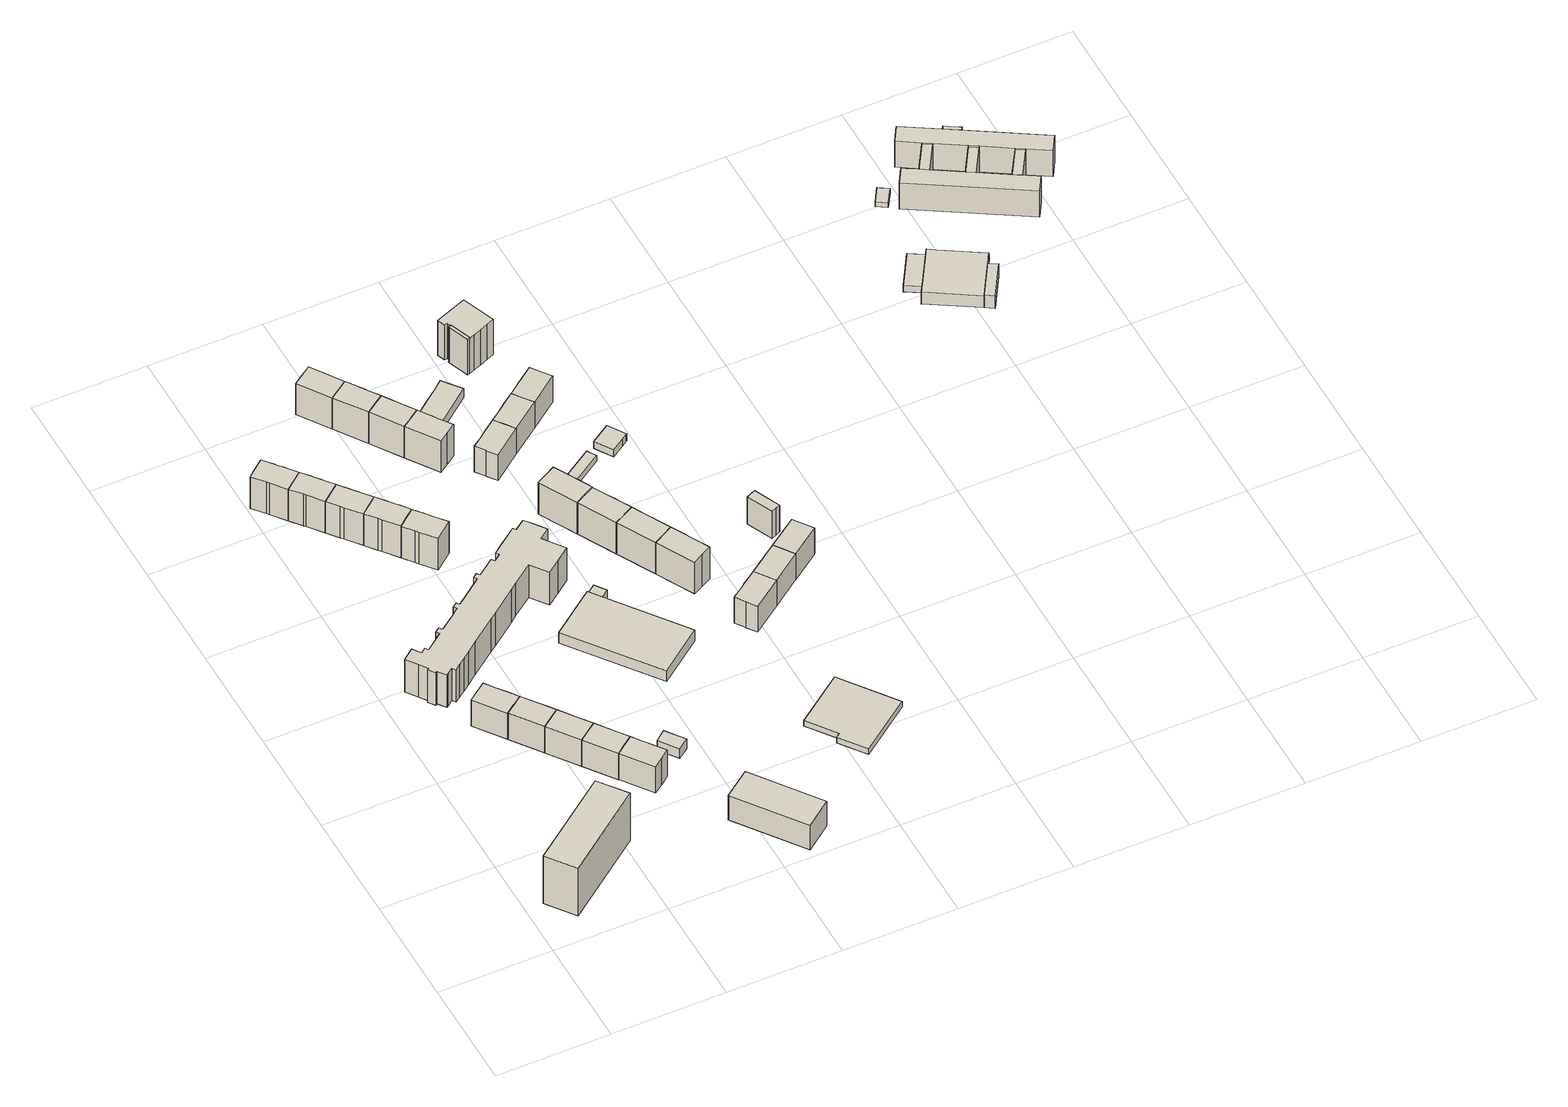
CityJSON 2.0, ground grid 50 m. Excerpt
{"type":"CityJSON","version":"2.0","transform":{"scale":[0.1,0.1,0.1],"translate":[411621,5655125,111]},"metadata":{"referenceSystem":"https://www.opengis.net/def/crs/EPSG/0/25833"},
"CityObjects":{
"building1":{"type":"Building","attributes":{"Dachtyp_tdc":"tdcGableRoof","Gemeindeschluessel":14612000,"Dachneigung":10.45,"QualitaetDacherkennung":23,"Geometrietyp2DReferenz":"3000","measuredHeight":27.33,"function":"31001_9998","roofType":"3100"},"geometry":[{"type":"Solid","lod":"1","boundaries":[[[[0,1,2,3]],[[4,5,6,7]],[[3,5,4,0]],[[2,6,5,3]],[[1,7,6,2]],[[0,4,7,1]]]]}]},
"building2":{"type":"Building","attributes":{"Dachtyp_tdc":"tdcFreeFormRoof","Gemeindeschluessel":14612000,"Dachneigung":35.16,"QualitaetDacherkennung":1,"Geometrietyp2DReferenz":"3000","measuredHeight":11.22,"function":"31001_9998","roofType":"5000"},"geometry":[{"type":"Solid","lod":"1","boundaries":[[[[8,9,10,11,12,13,14,15]],[[16,17,18,19,20,21,22,23]],[[15,17,16,8]],[[14,18,17,15]],[[13,19,18,14]],[[12,20,19,13]],[[11,21,20,12]],[[10,22,21,11]],[[9,23,22,10]],[[8,16,23,9]]]]}]},
"building3":{"type":"Building","attributes":{"Dachtyp_tdc":"tdcGableRoof","Gemeindeschluessel":14612000,"Dachneigung":35.95,"QualitaetDacherkennung":86,"Geometrietyp2DReferenz":"3000","measuredHeight":16.46,"function":"31001_9998","roofType":"3100"},"geometry":[{"type":"Solid","lod":"1","boundaries":[[[[24,25,26,27,28,29,30,31,32,33,34]],[[35,36,37,38,39,40,41,42,43,44,45]],[[33,36,35,34]],[[32,37,36,33]],[[31,38,37,32]],[[30,39,38,31]],[[29,40,39,30]],[[28,41,40,29]],[[27,42,41,28]],[[26,43,42,27]],[[25,44,43,26]],[[24,45,44,25]],[[34,35,45,24]]]]}]},
"building4":{"type":"Building","attributes":{"Dachtyp_tdc":"tdcGableRoof","Gemeindeschluessel":14612000,"Dachneigung":36.15,"QualitaetDacherkennung":89,"Geometrietyp2DReferenz":"3000","measuredHeight":16.51,"function":"31001_9998","roofType":"3100"},"geometry":[{"type":"Solid","lod":"1","boundaries":[[[[46,47,48,49,50,51,52,53,54,55,56,57]],[[58,59,60,61,62,63,64,65,44,43,42,41]],[[57,59,58,46]],[[56,60,59,57]],[[55,61,60,56]],[[54,62,61,55]],[[53,63,62,54]],[[52,64,63,53]],[[51,65,64,52]],[[50,44,65,51]],[[49,43,44,50]],[[48,42,43,49]],[[47,41,42,48]],[[46,58,41,47]]]]}]},
"building5":{"type":"Building","attributes":{"Dachtyp_tdc":"tdcFreeFormRoof","Gemeindeschluessel":14612000,"Dachneigung":36.38,"QualitaetDacherkennung":89,"Geometrietyp2DReferenz":"3000","measuredHeight":16.6,"function":"31001_9998","roofType":"5000"},"geometry":[{"type":"Solid","lod":"1","boundaries":[[[[51,66,67,68,69,70,71,54,53]],[[72,73,74,75,76,77,78,79,80]],[[53,73,72,51]],[[54,74,73,53]],[[71,75,74,54]],[[70,76,75,71]],[[69,77,76,70]],[[68,78,77,69]],[[67,79,78,68]],[[66,80,79,67]],[[51,72,80,66]]]]}]},
"building6":{"type":"Building","attributes":{"Dachtyp_tdc":"tdcFreeFormRoof","Gemeindeschluessel":14612000,"Dachneigung":36.26,"QualitaetDacherkennung":83,"Geometrietyp2DReferenz":"3000","measuredHeight":16.62,"function":"31001_9998","roofType":"5000"},"geometry":[{"type":"Solid","lod":"1","boundaries":[[[[66,81,82,83,84,85,86,87,68,67]],[[80,79,78,88,89,90,91,92,93,94]],[[67,79,80,66]],[[68,78,79,67]],[[87,88,78,68]],[[86,89,88,87]],[[85,90,89,86]],[[84,91,90,85]],[[83,92,91,84]],[[82,93,92,83]],[[81,94,93,82]],[[66,80,94,81]]]]}]},
"building7":{"type":"Building","attributes":{"Dachtyp_tdc":"tdcFreeFormRoof","Gemeindeschluessel":14612000,"Dachneigung":36.18,"QualitaetDacherkennung":69,"Geometrietyp2DReferenz":"3000","measuredHeight":19.44,"function":"31001_9998","roofType":"5000"},"geometry":[{"type":"Solid","lod":"1","boundaries":[[[[95,96,97,98,99,100,101,102,103,104,105,106]],[[107,108,109,110,111,112,113,114,115,116,117,118]],[[106,108,107,95]],[[105,109,108,106]],[[104,110,109,105]],[[103,111,110,104]],[[102,112,111,103]],[[101,113,112,102]],[[100,114,113,101]],[[99,115,114,100]],[[98,116,115,99]],[[97,117,116,98]],[[96,118,117,97]],[[95,107,118,96]]]]}]},
"building8":{"type":"Building","attributes":{"Dachtyp_tdc":"tdcGableRoof","Gemeindeschluessel":14612000,"Dachneigung":36.6,"QualitaetDacherkennung":76,"Geometrietyp2DReferenz":"3000","measuredHeight":16.56,"function":"31001_9998","roofType":"3100"},"geometry":[{"type":"Solid","lod":"1","boundaries":[[[[81,119,120,121,122,123,124,125,83,82]],[[126,127,128,129,130,131,132,133,134,135]],[[82,127,126,81]],[[83,128,127,82]],[[125,129,128,83]],[[124,130,129,125]],[[123,131,130,124]],[[122,132,131,123]],[[121,133,132,122]],[[120,134,133,121]],[[119,135,134,120]],[[81,126,135,119]]]]}]},
"building9":{"type":"Building","attributes":{"Dachtyp_tdc":"tdcFreeFormRoof","Gemeindeschluessel":14612000,"Dachneigung":36,"QualitaetDacherkennung":73,"Geometrietyp2DReferenz":"3000","measuredHeight":19.43,"function":"31001_9998","roofType":"5000"},"geometry":[{"type":"Solid","lod":"1","boundaries":[[[[97,96,136,137,138,139,140,141,142,143,144,98]],[[117,116,145,146,147,148,149,150,151,152,153,118]],[[98,116,117,97]],[[144,145,116,98]],[[143,146,145,144]],[[142,147,146,143]],[[141,148,147,142]],[[140,149,148,141]],[[139,150,149,140]],[[138,151,150,139]],[[137,152,151,138]],[[136,153,152,137]],[[96,118,153,136]],[[97,117,118,96]]]]}]},
"building10":{"type":"Building","attributes":{"Dachtyp_tdc":"tdcGableRoof","Gemeindeschluessel":14612000,"Dachneigung":36.25,"QualitaetDacherkennung":72,"Geometrietyp2DReferenz":"3000","measuredHeight":19.43,"function":"31001_9998","roofType":"3100"},"geometry":[{"type":"Solid","lod":"1","boundaries":[[[[154,155,156,157,158,159,160,161,162,163,164,165,166]],[[167,168,169,170,171,172,173,174,175,176,151,150,149]],[[166,168,167,154]],[[165,169,168,166]],[[164,170,169,165]],[[163,171,170,164]],[[162,172,171,163]],[[161,173,172,162]],[[160,174,173,161]],[[159,175,174,160]],[[158,176,175,159]],[[157,151,176,158]],[[156,150,151,157]],[[155,149,150,156]],[[154,167,149,155]]]]}]},
"building11":{"type":"Building","attributes":{"Dachtyp_tdc":"tdcFreeFormRoof","Gemeindeschluessel":14612000,"Dachneigung":41.66,"QualitaetDacherkennung":13,"Geometrietyp2DReferenz":"3000","measuredHeight":21.39,"function":"31001_9998","roofType":"5000"},"geometry":[{"type":"Solid","lod":"1","boundaries":[[[[177,178,179,180,181,182,183,184,185,186,187,188,189,190,191,192,193,194,195,196,197,198,199,200,201,202,203,204,205,206,207,208,209,210,211,212,213,214,215,216,217,218,219,220,221,222,223,224,225,226,227,228,229,230]],[[231,232,233,234,235,236,237,238,239,240,241,242,243,244,245,246,247,248,249,250,251,252,253,254,255,256,257,258,259,260,261,262,263,264,265,266,267,268,269,270,271,272,273,274,275,276,277,278,279,280,281,282,283,284]],[[230,232,231,177]],[[229,233,232,230]],[[228,234,233,229]],[[227,235,234,228]],[[226,236,235,227]],[[225,237,236,226]],[[224,238,237,225]],[[223,239,238,224]],[[222,240,239,223]],[[221,241,240,222]],[[220,242,241,221]],[[219,243,242,220]],[[218,244,243,219]],[[217,245,244,218]],[[216,246,245,217]],[[215,247,246,216]],[[214,248,247,215]],[[213,249,248,214]],[[212,250,249,213]],[[211,251,250,212]],[[210,252,251,211]],[[209,253,252,210]],[[208,254,253,209]],[[207,255,254,208]],[[206,256,255,207]],[[205,257,256,206]],[[204,258,257,205]],[[203,259,258,204]],[[202,260,259,203]],[[201,261,260,202]],[[200,262,261,201]],[[199,263,262,200]],[[198,264,263,199]],[[197,265,264,198]],[[196,266,265,197]],[[195,267,266,196]],[[194,268,267,195]],[[193,269,268,194]],[[192,270,269,193]],[[191,271,270,192]],[[190,272,271,191]],[[189,273,272,190]],[[188,274,273,189]],[[187,275,274,188]],[[186,276,275,187]],[[185,277,276,186]],[[184,278,277,185]],[[183,279,278,184]],[[182,280,279,183]],[[181,281,280,182]],[[180,282,281,181]],[[179,283,282,180]],[[178,284,283,179]],[[177,231,284,178]]]]}]},
"building12":{"type":"Building","attributes":{"Dachtyp_tdc":"tdcFreeFormRoof","Gemeindeschluessel":14612000,"Dachneigung":36.31,"QualitaetDacherkennung":72,"Geometrietyp2DReferenz":"3000","measuredHeight":19.46,"function":"31001_9998","roofType":"5000"},"geometry":[{"type":"Solid","lod":"1","boundaries":[[[[285,286,287,288,289,290,291,292,293,294,295,296]],[[297,298,299,300,301,302,303,304,305,306,307,308]],[[296,298,297,285]],[[295,299,298,296]],[[294,300,299,295]],[[293,301,300,294]],[[292,302,301,293]],[[291,303,302,292]],[[290,304,303,291]],[[289,305,304,290]],[[288,306,305,289]],[[287,307,306,288]],[[286,308,307,287]],[[285,297,308,286]]]]}]},
"building13":{"type":"Building","attributes":{"Dachtyp_tdc":"tdcFreeFormRoof","Gemeindeschluessel":14612000,"Dachneigung":44.97,"QualitaetDacherkennung":72,"Geometrietyp2DReferenz":"3000","measuredHeight":6.82,"function":"31001_9998","roofType":"5000"},"geometry":[{"type":"Solid","lod":"1","boundaries":[[[[309,310,311,312,313]],[[314,315,316,317,318]],[[313,315,314,309]],[[312,316,315,313]],[[311,317,316,312]],[[310,318,317,311]],[[309,314,318,310]]]]}]},
"building14":{"type":"Building","attributes":{"Dachtyp_tdc":"tdcFreeFormRoof","Gemeindeschluessel":14612000,"Dachneigung":36.01,"QualitaetDacherkennung":71,"Geometrietyp2DReferenz":"3000","measuredHeight":19.47,"function":"31001_9998","roofType":"5000"},"geometry":[{"type":"Solid","lod":"1","boundaries":[[[[319,320,321,322,323,324,325,326,327,328,329]],[[306,305,304,330,331,332,333,334,335,336,337]],[[329,305,306,319]],[[328,304,305,329]],[[327,330,304,328]],[[326,331,330,327]],[[325,332,331,326]],[[324,333,332,325]],[[323,334,333,324]],[[322,335,334,323]],[[321,336,335,322]],[[320,337,336,321]],[[319,306,337,320]]]]}]},
"building15":{"type":"Building","attributes":{"name":"10. Grundschule Dresden","Dachtyp_tdc":"tdcPolyFlatRoof","Gemeindeschluessel":14612000,"Dachneigung":0,"QualitaetDacherkennung":67,"Geometrietyp2DReferenz":"3000","measuredHeight":13.72,"function":"31001_3021","roofType":"1000"},"geometry":[{"type":"Solid","lod":"1","boundaries":[[[[338,339,340,341]],[[342,343,344,345]],[[341,343,342,338]],[[340,344,343,341]],[[339,345,344,340]],[[338,342,345,339]]]]}]},
"building16":{"type":"Building","attributes":{"Dachtyp_tdc":"tdcGableRoof","Gemeindeschluessel":14612000,"Dachneigung":36.92,"QualitaetDacherkennung":70,"Geometrietyp2DReferenz":"3000","measuredHeight":19.46,"function":"31001_9998","roofType":"3100"},"geometry":[{"type":"Solid","lod":"1","boundaries":[[[[346,347,348,349,350,351,352,353,354,355,356,357]],[[358,359,360,361,362,363,364,365,366,367,368,369]],[[357,359,358,346]],[[356,360,359,357]],[[355,361,360,356]],[[354,362,361,355]],[[353,363,362,354]],[[352,364,363,353]],[[351,365,364,352]],[[350,366,365,351]],[[349,367,366,350]],[[348,368,367,349]],[[347,369,368,348]],[[346,358,369,347]]]]}]},
"building17":{"type":"Building","attributes":{"Gemeindeschluessel":14612000,"Geometrietyp2DReferenz":"3000","function":"31001_2000","roofType":"9999"},"children":["building17-1","building17-2"]},
"building17-1":{"type":"BuildingPart","attributes":{"Dachtyp_tdc":"tdcPolyFlatRoof","Dachneigung":0,"QualitaetDacherkennung":90,"Geometrietyp2DReferenz":"3000","measuredHeight":6.05,"roofType":"1000"},"parents":["building17"],"geometry":[{"type":"Solid","lod":"1","boundaries":[[[[370,371,372,373,374]],[[375,376,377,378,379]],[[374,376,375,370]],[[373,377,376,374]],[[372,378,377,373]],[[371,379,378,372]],[[370,375,379,371]]]]}]},
"building17-2":{"type":"BuildingPart","attributes":{"Dachtyp_tdc":"tdcPolyFlatRoof","Dachneigung":0,"QualitaetDacherkennung":63,"Geometrietyp2DReferenz":"3000","measuredHeight":4.44,"roofType":"1000"},"parents":["building17"],"geometry":[{"type":"Solid","lod":"1","boundaries":[[[[380,381,382,383]],[[378,384,385,379]],[[383,384,378,380]],[[382,385,384,383]],[[381,379,385,382]],[[380,378,379,381]]]]}]},
"building18":{"type":"Building","attributes":{"Dachtyp_tdc":"tdcGableRoof","Gemeindeschluessel":14612000,"Dachneigung":36.73,"QualitaetDacherkennung":75,"Geometrietyp2DReferenz":"3000","measuredHeight":19.44,"function":"31001_9998","roofType":"3100"},"geometry":[{"type":"Solid","lod":"1","boundaries":[[[[386,387,350,349,348,347,388,389,390,391,392,393]],[[394,395,396,397,398,399,400,369,368,367,366,401]],[[393,395,394,386]],[[392,396,395,393]],[[391,397,396,392]],[[390,398,397,391]],[[389,399,398,390]],[[388,400,399,389]],[[347,369,400,388]],[[348,368,369,347]],[[349,367,368,348]],[[350,366,367,349]],[[387,401,366,350]],[[386,394,401,387]]]]}]},
"building19":{"type":"Building","attributes":{"Dachtyp_tdc":"tdcGableRoof","Gemeindeschluessel":14612000,"Dachneigung":36.7,"QualitaetDacherkennung":75,"Geometrietyp2DReferenz":"3000","measuredHeight":19.42,"function":"31001_9998","roofType":"3100"},"geometry":[{"type":"Solid","lod":"1","boundaries":[[[[388,402,403,404,405,406,407,408,409,391,390,389]],[[400,399,398,397,410,411,412,413,414,415,416,417]],[[389,399,400,388]],[[390,398,399,389]],[[391,397,398,390]],[[409,410,397,391]],[[408,411,410,409]],[[407,412,411,408]],[[406,413,412,407]],[[405,414,413,406]],[[404,415,414,405]],[[403,416,415,404]],[[402,417,416,403]],[[388,400,417,402]]]]}]},
"building20":{"type":"Building","attributes":{"Dachtyp_tdc":"tdcFreeFormRoof","Gemeindeschluessel":14612000,"Dachneigung":36.88,"QualitaetDacherkennung":72,"Geometrietyp2DReferenz":"3000","measuredHeight":19.43,"function":"31001_9998","roofType":"5000"},"geometry":[{"type":"Solid","lod":"1","boundaries":[[[[402,418,419,420,421,422,423,424,405,403]],[[417,416,414,425,426,427,428,429,430,431]],[[403,416,417,402]],[[405,414,416,403]],[[424,425,414,405]],[[423,426,425,424]],[[422,427,426,423]],[[421,428,427,422]],[[420,429,428,421]],[[419,430,429,420]],[[418,431,430,419]],[[402,417,431,418]]]]}]},
"building21":{"type":"Building","attributes":{"Gemeindeschluessel":14612000,"Dachtyp_tdc":"tdcGableRoof","Dachneigung":37.04,"QualitaetDacherkennung":69,"Geometrietyp2DReferenz":"3000","measuredHeight":19.61,"function":"31001_9998","roofType":"3100"},"geometry":[{"type":"Solid","lod":"1","boundaries":[[[[432,433,434,435,436,437,438,439,440,441,442]],[[443,444,445,446,447,448,449,450,451,452,453]],[[442,444,443,432]],[[441,445,444,442]],[[440,446,445,441]],[[439,447,446,440]],[[438,448,447,439]],[[437,449,448,438]],[[436,450,449,437]],[[435,451,450,436]],[[434,452,451,435]],[[433,453,452,434]],[[432,443,453,433]]]]}]},
"building22":{"type":"Building","attributes":{"Dachtyp_tdc":"tdcGableRoof","Gemeindeschluessel":14612000,"Dachneigung":37.19,"QualitaetDacherkennung":78,"Geometrietyp2DReferenz":"3000","measuredHeight":16.25,"function":"31001_9998","roofType":"3100"},"geometry":[{"type":"Solid","lod":"1","boundaries":[[[[454,455,456,457,458,459,460,461,462,463]],[[464,465,466,467,468,469,470,471,472,473]],[[463,465,464,454]],[[462,466,465,463]],[[461,467,466,462]],[[460,468,467,461]],[[459,469,468,460]],[[458,470,469,459]],[[457,471,470,458]],[[456,472,471,457]],[[455,473,472,456]],[[454,464,473,455]]]]}]},
"building23":{"type":"Building","attributes":{"Dachtyp_tdc":"tdcFreeFormRoof","Gemeindeschluessel":14612000,"Dachneigung":36.67,"QualitaetDacherkennung":87,"Geometrietyp2DReferenz":"3000","measuredHeight":19.54,"function":"31001_9998","roofType":"5000"},"geometry":[{"type":"Solid","lod":"1","boundaries":[[[[474,475,476,477,478,479,480,481,482,483]],[[484,485,486,487,488,489,490,491,492,493]],[[483,485,484,474]],[[482,486,485,483]],[[481,487,486,482]],[[480,488,487,481]],[[479,489,488,480]],[[478,490,489,479]],[[477,491,490,478]],[[476,492,491,477]],[[475,493,492,476]],[[474,484,493,475]]]]}]},
"building24":{"type":"Building","attributes":{"Dachtyp_tdc":"tdcFreeFormRoof","Gemeindeschluessel":14612000,"Dachneigung":29.65,"QualitaetDacherkennung":80,"Geometrietyp2DReferenz":"3000","measuredHeight":6.36,"function":"31001_9998","roofType":"5000"},"geometry":[{"type":"Solid","lod":"1","boundaries":[[[[494,495,496,497,498,499,500]],[[501,502,503,504,505,506,507]],[[500,502,501,494]],[[499,503,502,500]],[[498,504,503,499]],[[497,505,504,498]],[[496,506,505,497]],[[495,507,506,496]],[[494,501,507,495]]]]}]},
"building25":{"type":"Building","attributes":{"Dachtyp_tdc":"tdcPolyFlatRoof","Gemeindeschluessel":14612000,"Dachneigung":0,"QualitaetDacherkennung":0,"Geometrietyp2DReferenz":"3000","BezugspunktDach":"2000","measuredHeight":3,"function":"31001_3211"},"geometry":[{"type":"Solid","lod":"1","boundaries":[[[[508,509,510,511,512,513]],[[514,515,516,517,518,519]],[[513,515,514,508]],[[512,516,515,513]],[[511,517,516,512]],[[510,518,517,511]],[[509,519,518,510]],[[508,514,519,509]]]]}]},
"building26":{"type":"Building","attributes":{"Dachtyp_tdc":"tdcGableRoof","Gemeindeschluessel":14612000,"Dachneigung":36.66,"QualitaetDacherkennung":89,"Geometrietyp2DReferenz":"3000","measuredHeight":19.53,"function":"31001_9998","roofType":"3100"},"geometry":[{"type":"Solid","lod":"1","boundaries":[[[[520,521,477,522,476,475,523,524,525,526,527]],[[528,529,530,531,532,533,493,492,534,491,535]],[[527,529,528,520]],[[526,530,529,527]],[[525,531,530,526]],[[524,532,531,525]],[[523,533,532,524]],[[475,493,533,523]],[[476,492,493,475]],[[522,534,492,476]],[[477,491,534,522]],[[521,535,491,477]],[[520,528,535,521]]]]}]},
"building27":{"type":"Building","attributes":{"Dachtyp_tdc":"tdcFreeFormRoof","Gemeindeschluessel":14612000,"Dachneigung":36.72,"QualitaetDacherkennung":91,"Geometrietyp2DReferenz":"3000","measuredHeight":19.55,"function":"31001_9998","roofType":"5000"},"geometry":[{"type":"Solid","lod":"1","boundaries":[[[[525,524,523,536,537,538,539,540,541,542]],[[543,544,545,546,547,548,549,550,551,552]],[[542,544,543,525]],[[541,545,544,542]],[[540,546,545,541]],[[539,547,546,540]],[[538,548,547,539]],[[537,549,548,538]],[[536,550,549,537]],[[523,551,550,536]],[[524,552,551,523]],[[525,543,552,524]]]]}]},
"building28":{"type":"Building","attributes":{"Dachtyp_tdc":"tdcGableRoof","Gemeindeschluessel":14612000,"Dachneigung":37.03,"QualitaetDacherkennung":80,"Geometrietyp2DReferenz":"3000","measuredHeight":16.24,"function":"31001_9998","roofType":"3100"},"geometry":[{"type":"Solid","lod":"1","boundaries":[[[[553,554,555,556,557,558,559,560,561]],[[473,472,471,562,563,564,565,566,567]],[[561,472,473,553]],[[560,471,472,561]],[[559,562,471,560]],[[558,563,562,559]],[[557,564,563,558]],[[556,565,564,557]],[[555,566,565,556]],[[554,567,566,555]],[[553,473,567,554]]]]}]},
"building29":{"type":"Building","attributes":{"Dachtyp_tdc":"tdcGableRoof","Gemeindeschluessel":14612000,"Dachneigung":36.03,"QualitaetDacherkennung":88,"Geometrietyp2DReferenz":"3000","measuredHeight":16.29,"function":"31001_9998","roofType":"3100"},"geometry":[{"type":"Solid","lod":"1","boundaries":[[[[568,569,570,571,572,573,574,575,576,577,578]],[[579,580,581,582,583,584,585,586,587,588,589]],[[578,580,579,568]],[[577,581,580,578]],[[576,582,581,577]],[[575,583,582,576]],[[574,584,583,575]],[[573,585,584,574]],[[572,586,585,573]],[[571,587,586,572]],[[570,588,587,571]],[[569,589,588,570]],[[568,579,589,569]]]]}]},
"building30":{"type":"Building","attributes":{"Dachtyp_tdc":"tdcFreeFormRoof","Gemeindeschluessel":14612000,"Dachneigung":29.69,"QualitaetDacherkennung":84,"Geometrietyp2DReferenz":"3000","measuredHeight":3.71,"function":"31001_2463","roofType":"5000"},"geometry":[{"type":"Solid","lod":"1","boundaries":[[[[590,591,592,593,594,595]],[[596,597,598,599,600,601]],[[595,597,596,590]],[[594,598,597,595]],[[593,599,598,594]],[[592,600,599,593]],[[591,601,600,592]],[[590,596,601,591]]]]}]},
"building31":{"type":"Building","attributes":{"Dachtyp_tdc":"tdcFreeFormRoof","Gemeindeschluessel":14612000,"Dachneigung":36.34,"QualitaetDacherkennung":75,"Geometrietyp2DReferenz":"3000","measuredHeight":16.19,"function":"31001_9998","roofType":"5000"},"geometry":[{"type":"Solid","lod":"1","boundaries":[[[[602,603,604,605,606,607,608,609,610]],[[565,611,612,613,614,615,616,567,566]],[[610,611,565,602]],[[609,612,611,610]],[[608,613,612,609]],[[607,614,613,608]],[[606,615,614,607]],[[605,616,615,606]],[[604,567,616,605]],[[603,566,567,604]],[[602,565,566,603]]]]}]},
"building32":{"type":"Building","attributes":{"Gemeindeschluessel":14612000,"Geometrietyp2DReferenz":"3000","function":"31001_9998","roofType":"9999"},"children":["building32-1","building32-2"]},
"building32-1":{"type":"BuildingPart","attributes":{"Dachtyp_tdc":"tdcPolyFlatRoof","Dachneigung":0,"QualitaetDacherkennung":56,"Geometrietyp2DReferenz":"3000","measuredHeight":19.46,"roofType":"1000"},"parents":["building32"],"geometry":[{"type":"Solid","lod":"1","boundaries":[[[[617,618,619,620,621,622,623,624,625,626,627,628]],[[629,630,631,632,633,634,635,636,637,638,639,640]],[[628,630,629,617]],[[627,631,630,628]],[[626,632,631,627]],[[625,633,632,626]],[[624,634,633,625]],[[623,635,634,624]],[[622,636,635,623]],[[621,637,636,622]],[[620,638,637,621]],[[619,639,638,620]],[[618,640,639,619]],[[617,629,640,618]]]]}]},
"building32-2":{"type":"BuildingPart","attributes":{"Dachtyp_tdc":"tdcPolyFlatRoof","Dachneigung":6.85,"QualitaetDacherkennung":40,"Geometrietyp2DReferenz":"3000","measuredHeight":19.94,"roofType":"2100"},"parents":["building32"],"geometry":[{"type":"Solid","lod":"1","boundaries":[[[[641,642,643,644]],[[645,635,634,646]],[[644,635,645,641]],[[643,634,635,644]],[[642,646,634,643]],[[641,645,646,642]]]]}]},
"building33":{"type":"Building","attributes":{"Dachtyp_tdc":"tdcFreeFormRoof","Gemeindeschluessel":14612000,"Dachneigung":36.33,"QualitaetDacherkennung":89,"Geometrietyp2DReferenz":"3000","measuredHeight":16.21,"function":"31001_9998","roofType":"5000"},"geometry":[{"type":"Solid","lod":"1","boundaries":[[[[647,648,649,650,651,652,653,571,570,569]],[[654,655,656,657,658,659,660,661,662,663]],[[569,655,654,647]],[[570,656,655,569]],[[571,657,656,570]],[[653,658,657,571]],[[652,659,658,653]],[[651,660,659,652]],[[650,661,660,651]],[[649,662,661,650]],[[648,663,662,649]],[[647,654,663,648]]]]}]},
"building34":{"type":"Building","attributes":{"Dachtyp_tdc":"tdcPolyFlatRoof","Gemeindeschluessel":14612000,"Dachneigung":0,"QualitaetDacherkennung":83,"Geometrietyp2DReferenz":"3000","measuredHeight":3.76,"function":"31001_9998","roofType":"1000"},"geometry":[{"type":"Solid","lod":"1","boundaries":[[[[664,665,666,667,668,669]],[[670,671,672,673,674,675]],[[669,671,670,664]],[[668,672,671,669]],[[667,673,672,668]],[[666,674,673,667]],[[665,675,674,666]],[[664,670,675,665]]]]}]},
"building35":{"type":"Building","attributes":{"Dachtyp_tdc":"tdcFreeFormRoof","Gemeindeschluessel":14612000,"Dachneigung":36.41,"QualitaetDacherkennung":88,"Geometrietyp2DReferenz":"3000","measuredHeight":16.29,"function":"31001_9998","roofType":"5000"},"geometry":[{"type":"Solid","lod":"1","boundaries":[[[[676,677,678,679,680,681,682,683,684,685]],[[686,687,688,689,690,691,692,693,694,695]],[[685,687,686,676]],[[684,688,687,685]],[[683,689,688,684]],[[682,690,689,683]],[[681,691,690,682]],[[680,692,691,681]],[[679,693,692,680]],[[678,694,693,679]],[[677,695,694,678]],[[676,686,695,677]]]]}]},
"building36":{"type":"Building","attributes":{"Dachtyp_tdc":"tdcFreeFormRoof","Gemeindeschluessel":14612000,"Dachneigung":64.52,"QualitaetDacherkennung":3,"Geometrietyp2DReferenz":"3000","measuredHeight":17.28,"function":"31001_9998","roofType":"5000"},"geometry":[{"type":"Solid","lod":"1","boundaries":[[[[696,697,698,699,700,701]],[[702,703,704,705,706,707]],[[701,703,702,696]],[[700,704,703,701]],[[699,705,704,700]],[[698,706,705,699]],[[697,707,706,698]],[[696,702,707,697]]]]}]},
"building37":{"type":"Building","attributes":{"Gemeindeschluessel":14612000,"Geometrietyp2DReferenz":"3000","function":"31001_3211","roofType":"9999"},"children":["building37-1","building37-2","building37-3","building37-4"]},
"building37-1":{"type":"BuildingPart","attributes":{"Dachtyp_tdc":"tdcGableRoof","Dachneigung":10.31,"QualitaetDacherkennung":40,"Geometrietyp2DReferenz":"3000","measuredHeight":7.85,"roofType":"3100"},"parents":["building37"],"geometry":[{"type":"Solid","lod":"1","boundaries":[[[[708,709,710,711,712,713,714]],[[715,716,717,718,719,720,721]],[[714,716,715,708]],[[713,717,716,714]],[[712,718,717,713]],[[711,719,718,712]],[[710,720,719,711]],[[709,721,720,710]],[[708,715,721,709]]]]}]},
"building37-2":{"type":"BuildingPart","attributes":{"Dachtyp_tdc":"tdcPolyFlatRoof","Dachneigung":5.52,"QualitaetDacherkennung":63,"Geometrietyp2DReferenz":"3000","measuredHeight":3.39,"roofType":"2100"},"parents":["building37"],"geometry":[{"type":"Solid","lod":"1","boundaries":[[[[722,723,724,725]],[[726,716,715,727]],[[725,716,726,722]],[[724,715,716,725]],[[723,727,715,724]],[[722,726,727,723]]]]}]},
"building37-3":{"type":"BuildingPart","attributes":{"Dachtyp_tdc":"tdcPolyFlatRoof","Dachneigung":4.82,"QualitaetDacherkennung":73,"Geometrietyp2DReferenz":"3000","measuredHeight":3.87,"roofType":"2100"},"parents":["building37"],"geometry":[{"type":"Solid","lod":"1","boundaries":[[[[728,729,730,731]],[[732,721,720,733]],[[731,721,732,728]],[[730,720,721,731]],[[729,733,720,730]],[[728,732,733,729]]]]}]},
"building37-4":{"type":"BuildingPart","attributes":{"Dachtyp_tdc":"tdcPolyFlatRoof","Dachneigung":5.83,"QualitaetDacherkennung":59,"Geometrietyp2DReferenz":"3000","measuredHeight":7.08,"roofType":"2100"},"parents":["building37"],"geometry":[{"type":"Solid","lod":"1","boundaries":[[[[734,735,736,737]],[[738,718,717,739]],[[737,718,738,734]],[[736,717,718,737]],[[735,739,717,736]],[[734,738,739,735]]]]}]},
"building38":{"type":"Building","attributes":{"Dachtyp_tdc":"tdcPolyFlatRoof","Gemeindeschluessel":14612000,"Dachneigung":0,"QualitaetDacherkennung":87,"Geometrietyp2DReferenz":"3000","measuredHeight":2.63,"function":"31001_9998","roofType":"1000"},"geometry":[{"type":"Solid","lod":"1","boundaries":[[[[740,741,742,743]],[[744,745,746,747]],[[743,745,744,740]],[[742,746,745,743]],[[741,747,746,742]],[[740,744,747,741]]]]}]},
"building39":{"type":"Building","attributes":{"name":"Erich Kästner Schule Dresden","Gemeindeschluessel":14612000,"Geometrietyp2DReferenz":"3000","function":"31001_3021","roofType":"9999"},"children":["building39-1","building39-2","building39-3","building39-4","building39-5","building39-6","building39-7"]},
"building39-1":{"type":"BuildingPart","attributes":{"Dachtyp_tdc":"tdcPolyFlatRoof","Dachneigung":5.37,"QualitaetDacherkennung":47,"Geometrietyp2DReferenz":"3000","measuredHeight":14.19,"roofType":"2100"},"parents":["building39"],"geometry":[{"type":"Solid","lod":"1","boundaries":[[[[748,749,750,751,752,753]],[[754,755,756,757,758,759]],[[753,755,754,748]],[[752,756,755,753]],[[751,757,756,752]],[[750,758,757,751]],[[749,759,758,750]],[[748,754,759,749]]]]}]},
"building39-2":{"type":"BuildingPart","attributes":{"Dachtyp_tdc":"tdcPolyFlatRoof","Dachneigung":0,"QualitaetDacherkennung":74,"Geometrietyp2DReferenz":"3000","measuredHeight":13.95,"roofType":"1000"},"parents":["building39"],"geometry":[{"type":"Solid","lod":"1","boundaries":[[[[760,761,762,763]],[[764,765,766,767]],[[763,765,764,760]],[[762,766,765,763]],[[761,767,766,762]],[[760,764,767,761]]]]}]},
"building39-3":{"type":"BuildingPart","attributes":{"Dachtyp_tdc":"tdcPolyFlatRoof","Dachneigung":0,"QualitaetDacherkennung":73,"Geometrietyp2DReferenz":"3000","measuredHeight":13.93,"roofType":"1000"},"parents":["building39"],"geometry":[{"type":"Solid","lod":"1","boundaries":[[[[768,769,770,771]],[[772,773,774,775]],[[771,773,772,768]],[[770,774,773,771]],[[769,775,774,770]],[[768,772,775,769]]]]}]},
"building39-4":{"type":"BuildingPart","attributes":{"Dachtyp_tdc":"tdcPolyFlatRoof","Dachneigung":2.65,"QualitaetDacherkennung":67,"Geometrietyp2DReferenz":"3000","measuredHeight":14.69,"roofType":"2100"},"parents":["building39"],"geometry":[{"type":"Solid","lod":"1","boundaries":[[[[776,777,778,779,780,781,782,783,784,785,786,787]],[[788,789,773,772,790,791,766,765,792,793,756,755]],[[787,789,788,776]],[[786,773,789,787]],[[785,772,773,786]],[[784,790,772,785]],[[783,791,790,784]],[[782,766,791,783]],[[781,765,766,782]],[[780,792,765,781]],[[779,793,792,780]],[[778,756,793,779]],[[777,755,756,778]],[[776,788,755,777]]]]}]},
"building39-5":{"type":"BuildingPart","attributes":{"Dachtyp_tdc":"tdcPolyFlatRoof","Dachneigung":0,"QualitaetDacherkennung":72,"Geometrietyp2DReferenz":"3000","measuredHeight":13.94,"roofType":"1000"},"parents":["building39"],"geometry":[{"type":"Solid","lod":"1","boundaries":[[[[794,795,796,797]],[[790,798,799,791]],[[797,798,790,794]],[[796,799,798,797]],[[795,791,799,796]],[[794,790,791,795]]]]}]},
"building39-6":{"type":"BuildingPart","attributes":{"Dachtyp_tdc":"tdcPolyFlatRoof","Dachneigung":2.76,"QualitaetDacherkennung":67,"Geometrietyp2DReferenz":"3000","measuredHeight":14.68,"roofType":"2100"},"parents":["building39"],"geometry":[{"type":"Solid","lod":"1","boundaries":[[[[800,801,802,803,804,805,806,807,808,809]],[[810,811,812,764,767,799,798,775,774,813]],[[809,811,810,800]],[[808,812,811,809]],[[807,764,812,808]],[[806,767,764,807]],[[805,799,767,806]],[[804,798,799,805]],[[803,775,798,804]],[[802,774,775,803]],[[801,813,774,802]],[[800,810,813,801]]]]}]},
"building39-7":{"type":"BuildingPart","attributes":{"Dachtyp_tdc":"tdcPolyFlatRoof","Dachneigung":0,"QualitaetDacherkennung":32,"Geometrietyp2DReferenz":"3000","measuredHeight":6.21,"roofType":"1000"},"parents":["building39"],"geometry":[{"type":"Solid","lod":"1","boundaries":[[[[814,815,816,817]],[[758,818,819,759]],[[817,818,758,814]],[[816,819,818,817]],[[815,759,819,816]],[[814,758,759,815]]]]}]}
},
"vertices":[
[517,366,296],[426,486,296],[67,216,296],[157,96,296],[517,366,31],[157,96,31],[67,216,31],[426,486,31],
[272,370,113],[350,428,113],[332,452,113],[289,420,113],[287,424,113],[249,395,113],[264,374,113],[268,377,113],[272,370,32],[268,377,32],[264,374,32],[249,395,32],[287,424,32],[289,420,32],[332,452,32],[350,428,32],
[243,1190,177],[338,1062,177],[379,1092,177],[381,1093,177],[419,1122,177],[385,1168,177],[378,1177,177],[362,1198,177],[357,1205,177],[324,1249,177],[284,1220,177],[284,1220,31],[324,1249,31],[357,1205,31],[362,1198,31],[378,1177,31],[385,1168,31],[419,1122,31],[381,1093,31],[379,1092,31],[338,1062,31],[243,1190,31],
[452,1077,178],[419,1122,178],[381,1093,178],[379,1092,178],[338,1062,178],[433,934,178],[474,964,178],[475,965,178],[514,994,178],[482,1037,178],[475,1047,178],[459,1068,178],[452,1077,31],[459,1068,31],[475,1047,31],[482,1037,31],[514,994,31],[475,965,31],[474,964,31],[433,934,31],
[529,806,178],[570,837,178],[610,865,178],[568,921,178],[554,940,178],[546,951,178],[433,934,30],[475,965,30],[514,994,30],[546,951,30],[554,940,30],[568,921,30],[610,865,30],[570,837,30],[529,806,30],
[624,678,178],[664,708,178],[704,738,178],[674,779,178],[666,789,178],[652,809,178],[644,819,178],[644,819,30],[652,809,30],[666,789,30],[674,779,30],[704,738,30],[664,708,30],[624,678,30],
[53,2552,206],[104,2489,206],[142,2520,206],[182,2552,206],[150,2591,206],[141,2603,206],[124,2623,206],[115,2634,206],[80,2678,206],[40,2646,206],[2,2615,206],[46,2561,206],[53,2552,30],[46,2561,30],[2,2615,30],[40,2646,30],[80,2678,30],[115,2634,30],[124,2623,30],[141,2603,30],[150,2591,30],[182,2552,30],[142,2520,30],[104,2489,30],
[720,549,178],[760,579,178],[800,609,178],[768,652,178],[761,661,178],[746,682,178],[738,692,178],[624,678,31],[664,708,31],[704,738,31],[738,692,31],[746,682,31],[761,661,31],[768,652,31],[800,609,31],[760,579,31],[720,549,31],
[145,2439,206],[152,2430,206],[203,2367,206],[242,2399,206],[281,2430,206],[248,2470,206],[239,2482,206],[223,2501,206],[214,2513,206],[214,2513,30],[223,2501,30],[239,2482,30],[248,2470,30],[281,2430,30],[242,2399,30],[203,2367,30],[152,2430,30],[145,2439,30],
[315,2388,205],[281,2430,205],[242,2399,205],[203,2367,205],[243,2317,205],[253,2305,205],[305,2242,205],[343,2273,205],[344,2273,205],[382,2305,205],[350,2345,205],[339,2358,205],[325,2375,205],[315,2388,30],[325,2375,30],[339,2358,30],[350,2345,30],[382,2305,30],[344,2273,30],[343,2273,30],[305,2242,30],[253,2305,30],[243,2317,30],
[131,1421,210],[158,1385,210],[150,1380,210],[172,1351,210],[179,1357,210],[206,1322,210],[213,1327,210],[238,1346,210],[250,1331,210],[275,1350,210],[305,1372,210],[336,1395,210],[382,1430,210],[492,1513,210],[522,1535,210],[634,1620,210],[663,1642,210],[751,1707,210],[805,1635,210],[864,1679,210],[923,1724,210],[891,1767,210],[857,1812,210],[903,1846,210],[882,1874,210],[860,1904,210],[838,1931,210],[793,1898,210],[783,1911,210],[741,1879,210],[706,1853,210],[665,1822,210],[675,1808,210],[645,1785,210],[634,1799,210],[560,1744,210],[550,1757,210],[530,1742,210],[540,1729,210],[419,1638,210],[409,1651,210],[389,1636,210],[399,1623,210],[367,1598,210],[354,1588,210],[300,1548,210],[290,1562,210],[270,1547,210],[280,1533,210],[202,1475,210],[192,1489,210],[171,1472,210],[145,1507,210],[96,1470,210],[131,1421,29],[96,1470,29],[145,1507,29],[171,1472,29],[192,1489,29],[202,1475,29],[280,1533,29],[270,1547,29],[290,1562,29],[300,1548,29],[354,1588,29],[367,1598,29],[399,1623,29],[389,1636,29],[409,1651,29],[419,1638,29],[540,1729,29],[530,1742,29],[550,1757,29],[560,1744,29],[634,1799,29],[645,1785,29],[675,1808,29],[665,1822,29],[706,1853,29],[741,1879,29],[783,1911,29],[793,1898,29],[838,1931,29],[860,1904,29],[882,1874,29],[903,1846,29],[857,1812,29],[891,1767,29],[923,1724,29],[864,1679,29],[805,1635,29],[751,1707,29],[663,1642,29],[634,1620,29],[522,1535,29],[492,1513,29],[382,1430,29],[336,1395,29],[305,1372,29],[275,1350,29],[250,1331,29],[238,1346,29],[213,1327,29],[206,1322,29],[179,1357,29],[172,1351,29],[150,1380,29],[158,1385,29],
[305,2242,206],[344,2193,206],[355,2181,206],[405,2118,206],[444,2150,206],[482,2180,206],[450,2221,206],[439,2234,206],[424,2253,206],[413,2266,206],[382,2305,206],[343,2273,206],[305,2242,29],[343,2273,29],[382,2305,29],[413,2266,29],[424,2253,29],[439,2234,29],[450,2221,29],[482,2180,29],[444,2150,29],[405,2118,29],[355,2181,29],[344,2193,29],
[828,754,84],[887,674,84],[933,709,84],[932,711,84],[874,789,84],[828,754,30],[874,789,30],[932,711,30],[933,709,30],[887,674,30],
[405,2118,205],[443,2070,205],[453,2057,205],[504,1995,205],[582,2057,205],[548,2099,205],[539,2110,205],[524,2129,205],[514,2142,205],[482,2180,205],[444,2150,205],[514,2142,29],[524,2129,29],[539,2110,29],[548,2099,29],[582,2057,29],[504,1995,29],[453,2057,29],[443,2070,29],
[906,294,170],[1116,9,170],[1231,95,170],[1021,379,170],[906,294,33],[1021,379,33],[1231,95,33],[1116,9,33],
[385,2985,204],[476,2853,204],[517,2881,204],[518,2882,204],[559,2910,204],[527,2956,204],[521,2965,204],[507,2985,204],[500,2996,204],[468,3042,204],[427,3014,204],[426,3013,204],[385,2985,29],[426,3013,29],[427,3014,29],[468,3042,29],[500,2996,29],[507,2985,29],[521,2965,29],[527,2956,29],[559,2910,29],[518,2882,29],[517,2881,29],[476,2853,29],
[1222,1215,86],[979,1538,86],[943,1586,86],[747,1439,86],[1027,1068,86],[1222,1215,26],[1027,1068,26],[747,1439,26],[943,1586,26],[979,1538,26],
[943,1586,70],[979,1538,70],[1022,1571,70],[987,1619,70],[987,1619,26],[1022,1571,26],
[595,2857,204],[589,2866,204],[567,2721,204],[608,2749,204],[609,2750,204],[650,2778,204],[615,2828,204],[608,2838,204],[595,2857,29],[608,2838,29],[615,2828,29],[650,2778,29],[609,2750,29],[608,2749,29],[567,2721,29],[589,2866,29],
[656,2591,204],[697,2619,204],[699,2620,204],[739,2648,204],[707,2694,204],[700,2705,204],[686,2725,204],[680,2733,204],[680,2733,29],[686,2725,29],[700,2705,29],[707,2694,29],[739,2648,29],[699,2620,29],[697,2619,29],[656,2591,29],
[748,2457,204],[789,2486,204],[831,2514,204],[798,2563,204],[790,2573,204],[777,2593,204],[770,2603,204],[770,2603,29],[777,2593,29],[790,2573,29],[798,2563,29],[831,2514,29],[789,2486,29],[748,2457,29],
[984,2089,207],[1071,1926,207],[1115,1950,207],[1159,1973,207],[1127,2033,207],[1123,2041,207],[1113,2060,207],[1103,2078,207],[1072,2136,207],[1029,2112,207],[1028,2112,207],[984,2089,29],[1028,2112,29],[1029,2112,29],[1072,2136,29],[1103,2078,29],[1113,2060,29],[1123,2041,29],[1127,2033,29],[1159,1973,29],[1115,1950,29],[1071,1926,29],
[927,2322,169],[1053,2417,169],[1023,2458,169],[992,2499,169],[941,2461,169],[922,2447,169],[904,2433,169],[866,2405,169],[896,2364,169],[896,2363,169],[927,2322,26],[896,2363,26],[896,2364,26],[866,2405,26],[904,2433,26],[922,2447,26],[941,2461,26],[992,2499,26],[1023,2458,26],[1053,2417,26],
[1071,1926,206],[1158,1763,206],[1202,1786,206],[1247,1810,206],[1217,1865,206],[1212,1875,206],[1200,1896,206],[1192,1911,206],[1159,1973,206],[1115,1950,206],[1071,1926,30],[1115,1950,30],[1159,1973,30],[1192,1911,30],[1200,1896,30],[1212,1875,30],[1217,1865,30],[1247,1810,30],[1202,1786,30],[1158,1763,30],
[783,2730,77],[846,2651,77],[1006,2778,77],[944,2857,77],[907,2827,77],[876,2803,77],[846,2779,77],[783,2730,28],[846,2779,28],[876,2803,28],[907,2827,28],[944,2857,28],[1006,2778,28],[846,2651,28],
[1393,616,59],[1485,493,59],[1466,479,59],[1549,367,59],[1778,537,59],[1604,772,59],[1393,616,29],[1604,772,29],[1778,537,29],[1549,367,29],[1466,479,29],[1485,493,29],
[1285,1738,206],[1276,1754,206],[1203,1787,206],[1246,1599,206],[1290,1623,206],[1334,1646,206],[1301,1708,206],[1297,1716,206],[1285,1738,30],[1297,1716,30],[1301,1708,30],[1334,1646,30],[1290,1623,30],[1246,1599,30],[1203,1787,30],[1276,1754,30],
[1333,1436,206],[1377,1460,206],[1421,1483,206],[1390,1542,206],[1386,1550,206],[1375,1571,206],[1365,1589,206],[1334,1646,29],[1365,1589,29],[1375,1571,29],[1386,1550,29],[1390,1542,29],[1421,1483,29],[1377,1460,29],[1333,1436,29],[1246,1599,29],[1290,1623,29],
[1053,2417,170],[1179,2511,170],[1149,2552,170],[1118,2593,170],[1066,2554,170],[1048,2540,170],[1028,2525,170],[992,2499,170],[1023,2458,170],[1028,2525,26],[1048,2540,26],[1066,2554,26],[1118,2593,26],[1149,2552,26],[1179,2511,26],
[1458,1145,174],[1586,1236,174],[1557,1277,174],[1527,1319,174],[1476,1283,174],[1471,1280,174],[1455,1268,174],[1441,1258,174],[1399,1229,174],[1429,1186,174],[1429,1185,174],[1458,1145,30],[1429,1185,30],[1429,1186,30],[1399,1229,30],[1441,1258,30],[1455,1268,30],[1471,1280,30],[1476,1283,30],[1527,1319,30],[1557,1277,30],[1586,1236,30],
[1147,2160,60],[1159,2142,60],[1313,2243,60],[1301,2261,60],[1289,2281,60],[1134,2181,60],[1147,2160,29],[1134,2181,29],[1289,2281,29],[1301,2261,29],[1313,2243,29],[1159,2142,29],
[1118,2593,169],[1149,2552,169],[1179,2511,169],[1305,2605,169],[1275,2646,169],[1244,2687,169],[1188,2645,169],[1172,2634,169],[1153,2619,169],[1153,2619,26],[1172,2634,26],[1188,2645,26],[1244,2687,26],[1275,2646,26],[1305,2605,26],
[1184,3016,218],[1170,3051,218],[1158,3082,218],[1020,3029,218],[1033,2994,218],[1045,2998,218],[1052,2980,218],[1088,2887,218],[1111,2896,218],[1145,2909,218],[1180,2923,218],[1214,2936,218],[1184,3016,23],[1214,2936,23],[1180,2923,23],[1145,2909,23],[1111,2896,23],[1088,2887,23],[1052,2980,23],[1045,2998,23],[1033,2994,23],[1020,3029,23],[1158,3082,23],[1170,3051,23],
[1041,2975,222],[1076,2883,222],[1088,2887,222],[1052,2980,222],[1041,2975,23],[1076,2883,23],
[1715,1329,174],[1687,1369,174],[1657,1411,174],[1598,1370,174],[1595,1367,174],[1578,1355,174],[1564,1345,174],[1715,1329,31],[1586,1236,31],[1557,1277,31],[1527,1319,31],[1564,1345,31],[1578,1355,31],[1595,1367,31],[1598,1370,31],[1657,1411,31],[1687,1369,31],
[1438,2271,64],[1464,2288,64],[1467,2290,64],[1418,2365,64],[1335,2311,64],[1383,2235,64],[1438,2271,26],[1383,2235,26],[1335,2311,26],[1418,2365,26],[1467,2290,26],[1464,2288,26],
[1687,1369,175],[1715,1329,175],[1842,1420,175],[1815,1459,175],[1785,1501,175],[1727,1461,175],[1724,1458,175],[1705,1445,175],[1694,1437,175],[1657,1411,175],[1687,1369,30],[1657,1411,30],[1694,1437,30],[1705,1445,30],[1724,1458,30],[1727,1461,30],[1785,1501,30],[1815,1459,30],[1842,1420,30],[1715,1329,30],
[1682,1681,179],[1733,1568,179],[1755,1578,179],[1774,1586,179],[1723,1699,179],[1704,1691,179],[1682,1681,29],[1704,1691,29],[1723,1699,29],[1774,1586,29],[1755,1578,29],[1733,1568,29],
[2959,2604,103],[2927,2624,103],[2838,2477,103],[2807,2426,103],[3015,2300,103],[3103,2446,103],[3134,2497,103],[2959,2604,38],[3134,2497,38],[3103,2446,38],[3015,2300,38],[2807,2426,38],[2838,2477,38],[2927,2624,38],
[3146,2516,71],[2971,2622,71],[2959,2604,71],[3134,2497,71],[3146,2516,38],[2971,2622,38],
[2863,2662,73],[2774,2515,73],[2838,2477,73],[2927,2624,73],[2863,2662,38],[2774,2515,38],
[3051,2277,107],[3140,2424,107],[3103,2446,107],[3015,2300,107],[3051,2277,38],[3140,2424,38],
[2883,2976,58],[2927,2949,58],[2967,3015,58],[2923,3042,58],[2883,2976,32],[2923,3042,32],[2967,3015,32],[2927,2949,32],
[3328,3113,141],[3312,3123,141],[3282,3141,141],[3264,3152,141],[3253,3135,141],[3318,3096,141],[3328,3113,0],[3318,3096,0],[3253,3135,0],[3264,3152,0],[3282,3141,0],[3312,3123,0],
[3076,2984,140],[3111,2962,140],[3185,3083,140],[3149,3104,140],[3076,2984,0],[3149,3104,0],[3185,3083,0],[3111,2962,0],
[3458,2917,139],[3384,2796,139],[3420,2775,139],[3493,2896,139],[3458,2917,0],[3493,2896,0],[3420,2775,0],[3384,2796,0],
[3626,2909,145],[3318,3096,145],[3253,3135,145],[3100,3227,145],[3059,3159,145],[3149,3104,145],[3185,3083,145],[3303,3011,145],[3339,2989,145],[3458,2917,145],[3493,2896,145],[3585,2840,145],[3626,2909,0],[3585,2840,0],[3339,2989,0],[3303,3011,0],[3059,3159,0],[3100,3227,0],
[3339,2989,139],[3303,3011,139],[3230,2890,139],[3266,2868,139],[3266,2868,0],[3230,2890,0],
[3440,2669,145],[3482,2738,145],[3420,2775,145],[3384,2796,145],[3266,2868,145],[3230,2890,145],[3111,2962,145],[3076,2984,145],[3016,3019,145],[2974,2950,145],[3440,2669,0],[2974,2950,0],[3016,3019,0],[3482,2738,0],
[3282,3141,62],[3312,3123,62],[3320,3137,62],[3291,3155,62],[3291,3155,0],[3320,3137,0]
]}
